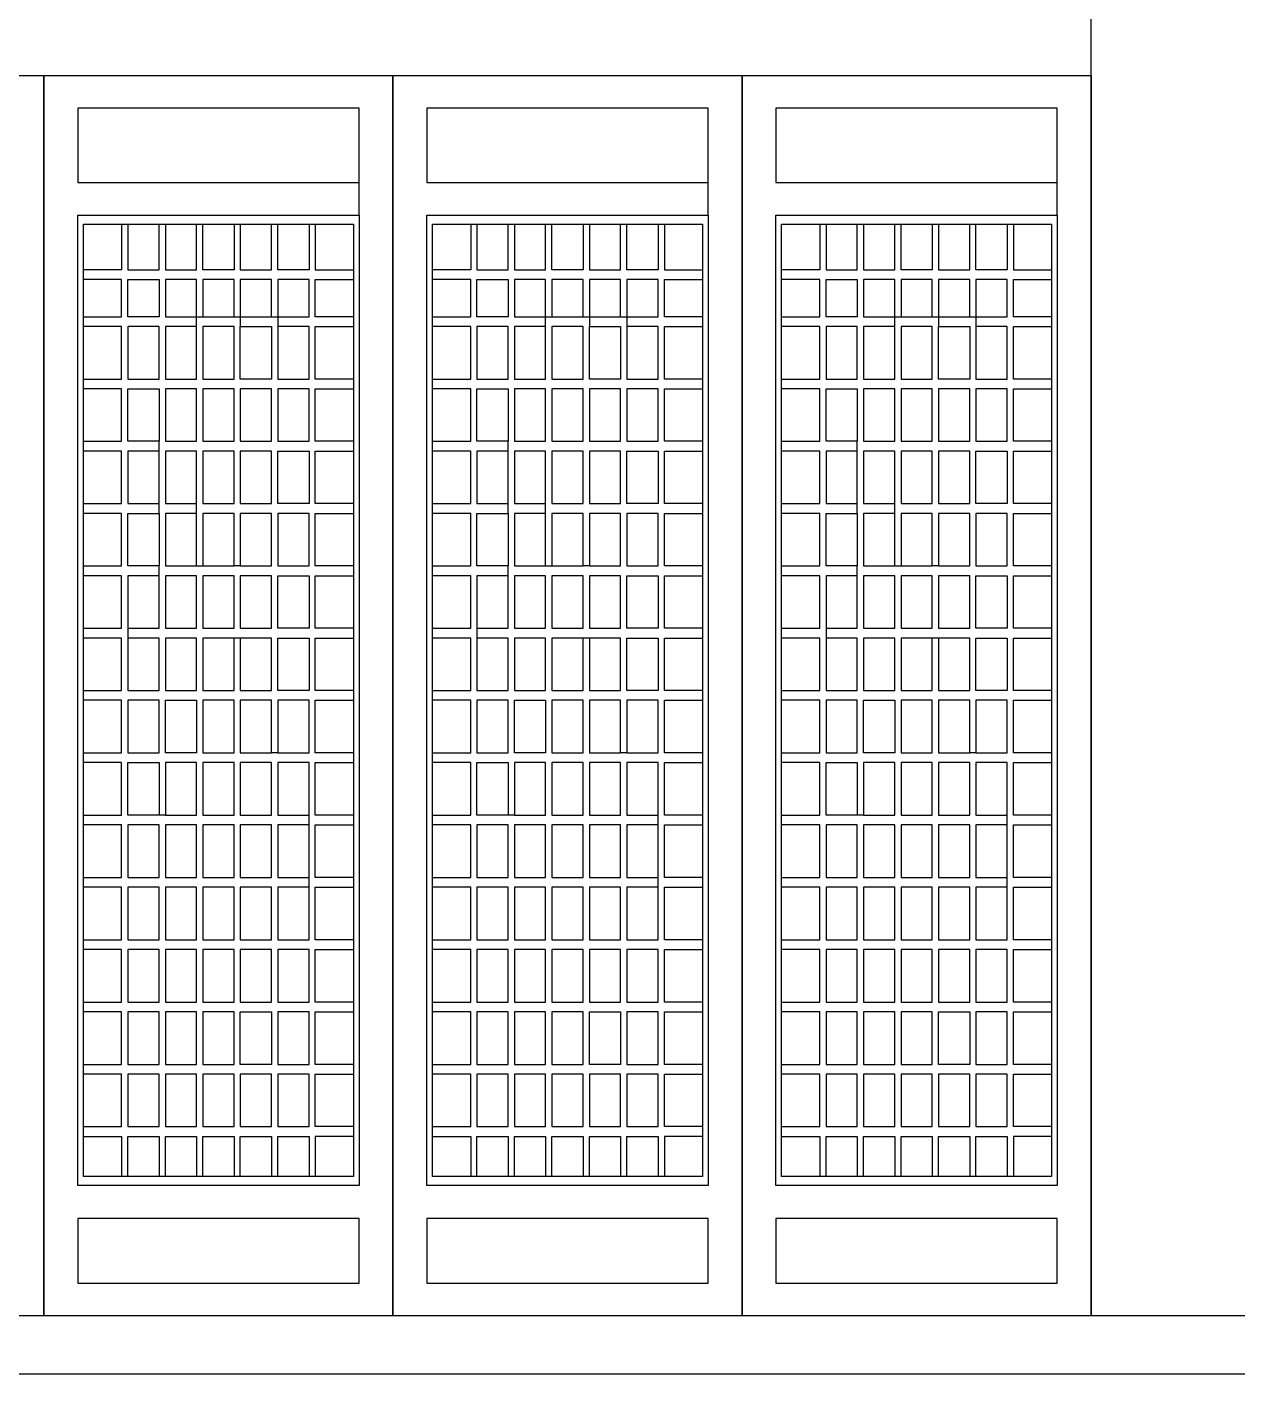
# Model space of a CAD drawing. Extents: x -20250 to 331240, y -699 to 63168.
# Drawn here: x 70305 to 71886, y 11901 to 13661 of the extents above; entities that cross this region are included whole.
import ezdxf

# ---------------------------------------------------------------- set-up
doc = ezdxf.new("R2010")
doc.units = 0
doc.header["$LTSCALE"] = 1000
doc.header["$MEASUREMENT"] = 0
doc.layers.add('WALL', color=9, linetype='Continuous')
doc.layers.add('窗', color=4, linetype='Continuous')

msp = doc.modelspace()

# ---------------------------------------------------------------- linework, layer by layer
at = {"layer": 'WALL'}
for points in [[(71695.6, 11977.2, 0), (71695.6, 13711.4, 0)], [(77782.2, 11977.2, 0), (68899.1, 11977.2, 0)], [(77782.2, 11901.2, 0), (68899.1, 11901.2, 0)]]:
    msp.add_polyline3d(points, dxfattribs=at)
at = {"layer": '窗'}
for points in [[(70326.7, 11977.2, 0), (69870.4, 11977.2, 0), (69870.4, 13597.8, 0), (70326.7, 13597.8, 0)], [(70783, 11977.2, 0), (70326.7, 11977.2, 0), (70326.7, 13597.8, 0), (70783, 13597.8, 0)], [(71239.3, 11977.2, 0), (70783, 11977.2, 0), (70783, 13597.8, 0), (71239.3, 13597.8, 0)], [(71695.6, 11977.2, 0), (71239.3, 11977.2, 0), (71239.3, 13597.8, 0), (71695.6, 13597.8, 0)], [(70371, 13458.2, 0), (70738.8, 13458.2, 0), (70738.8, 13555, 0), (70371, 13555, 0)], [(70827.3, 13458.2, 0), (71195.1, 13458.2, 0), (71195.1, 13555, 0), (70827.3, 13555, 0)], [(71283.6, 13458.2, 0), (71651.4, 13458.2, 0), (71651.4, 13555, 0), (71283.6, 13555, 0)], [(70738.8, 12147.5, 0), (70371, 12147.5, 0), (70371, 13415.4, 0), (70738.8, 13415.4, 0)], [(71195.1, 12147.5, 0), (70827.3, 12147.5, 0), (70827.3, 13415.4, 0), (71195.1, 13415.4, 0)], [(71651.4, 12147.5, 0), (71283.6, 12147.5, 0), (71283.6, 13415.4, 0), (71651.4, 13415.4, 0)], [(70731.3, 13403.7, 0), (70731.3, 12159.2, 0), (70378.4, 12159.2, 0), (70378.4, 13403.7, 0)], [(71187.6, 13403.7, 0), (71187.6, 12159.2, 0), (70834.7, 12159.2, 0), (70834.7, 13403.7, 0)], [(71643.9, 13403.7, 0), (71643.9, 12159.2, 0), (71291, 12159.2, 0), (71291, 13403.7, 0)], [(70477.3, 13282.7, 0), (70436.4, 13282.7, 0), (70436.4, 13331.2, 0), (70477.3, 13331.2, 0)], [(70485.5, 13282.7, 0), (70526.3, 13282.7, 0), (70526.3, 13331.2, 0), (70485.5, 13331.2, 0)], [(70933.6, 13282.7, 0), (70892.7, 13282.7, 0), (70892.7, 13331.2, 0), (70933.6, 13331.2, 0)], [(70941.8, 13282.7, 0), (70982.6, 13282.7, 0), (70982.6, 13331.2, 0), (70941.8, 13331.2, 0)], [(71389.9, 13282.7, 0), (71349.1, 13282.7, 0), (71349.1, 13331.2, 0), (71389.9, 13331.2, 0)], [(71398.1, 13282.7, 0), (71438.9, 13282.7, 0), (71438.9, 13331.2, 0), (71398.1, 13331.2, 0)], [(70477.3, 13269.8, 0), (70436.4, 13269.8, 0), (70436.4, 13201.2, 0), (70477.3, 13201.2, 0)], [(70534.5, 13201.2, 0), (70575.3, 13201.2, 0), (70575.3, 13269.8, 0), (70534.5, 13269.8, 0)], [(70632.5, 13201.2, 0), (70673.3, 13201.2, 0), (70673.3, 13269.8, 0), (70632.5, 13269.8, 0)], [(70933.6, 13269.8, 0), (70892.7, 13269.8, 0), (70892.7, 13201.2, 0), (70933.6, 13201.2, 0)], [(70990.8, 13201.2, 0), (71031.6, 13201.2, 0), (71031.6, 13269.8, 0), (70990.8, 13269.8, 0)], [(71088.8, 13201.2, 0), (71129.6, 13201.2, 0), (71129.6, 13269.8, 0), (71088.8, 13269.8, 0)], [(71389.9, 13269.8, 0), (71349.1, 13269.8, 0), (71349.1, 13201.2, 0), (71389.9, 13201.2, 0)], [(71447.1, 13201.2, 0), (71487.9, 13201.2, 0), (71487.9, 13269.8, 0), (71447.1, 13269.8, 0)], [(71545.1, 13201.2, 0), (71585.9, 13201.2, 0), (71585.9, 13269.8, 0), (71545.1, 13269.8, 0)], [(70485.5, 13119.9, 0), (70526.3, 13119.9, 0), (70526.3, 13188.4, 0), (70485.5, 13188.4, 0)], [(70534.5, 13119.9, 0), (70575.3, 13119.9, 0), (70575.3, 13188.4, 0), (70534.5, 13188.4, 0)], [(70583.5, 13119.9, 0), (70624.3, 13119.9, 0), (70624.3, 13188.4, 0), (70583.5, 13188.4, 0)], [(70632.5, 13119.9, 0), (70673.3, 13119.9, 0), (70673.3, 13188.4, 0), (70632.5, 13188.4, 0)], [(70941.8, 13119.9, 0), (70982.6, 13119.9, 0), (70982.6, 13188.4, 0), (70941.8, 13188.4, 0)], [(70990.8, 13119.9, 0), (71031.6, 13119.9, 0), (71031.6, 13188.4, 0), (70990.8, 13188.4, 0)], [(71039.8, 13119.9, 0), (71080.6, 13119.9, 0), (71080.6, 13188.4, 0), (71039.8, 13188.4, 0)], [(71088.8, 13119.9, 0), (71129.6, 13119.9, 0), (71129.6, 13188.4, 0), (71088.8, 13188.4, 0)], [(71398.1, 13119.9, 0), (71438.9, 13119.9, 0), (71438.9, 13188.4, 0), (71398.1, 13188.4, 0)], [(71447.1, 13119.9, 0), (71487.9, 13119.9, 0), (71487.9, 13188.4, 0), (71447.1, 13188.4, 0)], [(71496.1, 13119.9, 0), (71536.9, 13119.9, 0), (71536.9, 13188.4, 0), (71496.1, 13188.4, 0)], [(71545.1, 13119.9, 0), (71585.9, 13119.9, 0), (71585.9, 13188.4, 0), (71545.1, 13188.4, 0)], [(70526.3, 13107, 0), (70485.5, 13107, 0), (70485.5, 13038.5, 0), (70526.3, 13038.5, 0)], [(70534.5, 13038.5, 0), (70575.3, 13038.5, 0), (70575.3, 13107, 0), (70534.5, 13107, 0)], [(70624.3, 13107, 0), (70583.5, 13107, 0), (70583.5, 13038.5, 0), (70624.3, 13038.5, 0)], [(70632.5, 13107, 0), (70673.3, 13107, 0), (70673.3, 13038.5, 0), (70632.5, 13038.5, 0)], [(70982.6, 13107, 0), (70941.8, 13107, 0), (70941.8, 13038.5, 0), (70982.6, 13038.5, 0)], [(70990.8, 13038.5, 0), (71031.6, 13038.5, 0), (71031.6, 13107, 0), (70990.8, 13107, 0)], [(71080.6, 13107, 0), (71039.8, 13107, 0), (71039.8, 13038.5, 0), (71080.6, 13038.5, 0)], [(71088.8, 13107, 0), (71129.6, 13107, 0), (71129.6, 13038.5, 0), (71088.8, 13038.5, 0)], [(71438.9, 13107, 0), (71398.1, 13107, 0), (71398.1, 13038.5, 0), (71438.9, 13038.5, 0)], [(71447.1, 13038.5, 0), (71487.9, 13038.5, 0), (71487.9, 13107, 0), (71447.1, 13107, 0)], [(71536.9, 13107, 0), (71496.1, 13107, 0), (71496.1, 13038.5, 0), (71536.9, 13038.5, 0)], [(71545.1, 13107, 0), (71585.9, 13107, 0), (71585.9, 13038.5, 0), (71545.1, 13038.5, 0)], [(70485.5, 12957.1, 0), (70526.3, 12957.1, 0), (70526.3, 13025.7, 0), (70485.5, 13025.7, 0)], [(70632.5, 12957.1, 0), (70673.3, 12957.1, 0), (70673.3, 13025.7, 0), (70632.5, 13025.7, 0)], [(70941.8, 12957.1, 0), (70982.6, 12957.1, 0), (70982.6, 13025.7, 0), (70941.8, 13025.7, 0)], [(71088.8, 12957.1, 0), (71129.6, 12957.1, 0), (71129.6, 13025.7, 0), (71088.8, 13025.7, 0)], [(71398.1, 12957.1, 0), (71438.9, 12957.1, 0), (71438.9, 13025.7, 0), (71398.1, 13025.7, 0)], [(71545.1, 12957.1, 0), (71585.9, 12957.1, 0), (71585.9, 13025.7, 0), (71545.1, 13025.7, 0)], [(70526.3, 12944.2, 0), (70485.5, 12944.2, 0), (70485.5, 12875.7, 0), (70526.3, 12875.7, 0)], [(70534.5, 12875.7, 0), (70575.3, 12875.7, 0), (70575.3, 12944.2, 0), (70534.5, 12944.2, 0)], [(70624.3, 12944.2, 0), (70583.5, 12944.2, 0), (70583.5, 12875.7, 0), (70624.3, 12875.7, 0)], [(70632.5, 12944.2, 0), (70673.3, 12944.2, 0), (70673.3, 12875.7, 0), (70632.5, 12875.7, 0)], [(70982.6, 12944.2, 0), (70941.8, 12944.2, 0), (70941.8, 12875.7, 0), (70982.6, 12875.7, 0)], [(70990.8, 12875.7, 0), (71031.6, 12875.7, 0), (71031.6, 12944.2, 0), (70990.8, 12944.2, 0)], [(71080.6, 12944.2, 0), (71039.8, 12944.2, 0), (71039.8, 12875.7, 0), (71080.6, 12875.7, 0)], [(71088.8, 12944.2, 0), (71129.6, 12944.2, 0), (71129.6, 12875.7, 0), (71088.8, 12875.7, 0)], [(71438.9, 12944.2, 0), (71398.1, 12944.2, 0), (71398.1, 12875.7, 0), (71438.9, 12875.7, 0)], [(71447.1, 12875.7, 0), (71487.9, 12875.7, 0), (71487.9, 12944.2, 0), (71447.1, 12944.2, 0)], [(71536.9, 12944.2, 0), (71496.1, 12944.2, 0), (71496.1, 12875.7, 0), (71536.9, 12875.7, 0)], [(71545.1, 12944.2, 0), (71585.9, 12944.2, 0), (71585.9, 12875.7, 0), (71545.1, 12875.7, 0)], [(70477.3, 12862.9, 0), (70436.4, 12862.9, 0), (70436.4, 12794.3, 0), (70477.3, 12794.3, 0)], [(70485.5, 12794.3, 0), (70526.3, 12794.3, 0), (70526.3, 12862.9, 0), (70485.5, 12862.9, 0)], [(70534.5, 12794.3, 0), (70575.3, 12794.3, 0), (70575.3, 12862.9, 0), (70534.5, 12862.9, 0)], [(70583.5, 12794.3, 0), (70624.3, 12794.3, 0), (70624.3, 12862.9, 0), (70583.5, 12862.9, 0)], [(70632.5, 12794.3, 0), (70632.5, 12862.9, 0), (70673.3, 12862.9, 0), (70673.3, 12794.3, 0)], [(70933.6, 12862.9, 0), (70892.7, 12862.9, 0), (70892.7, 12794.3, 0), (70933.6, 12794.3, 0)], [(70941.8, 12794.3, 0), (70982.6, 12794.3, 0), (70982.6, 12862.9, 0), (70941.8, 12862.9, 0)], [(70990.8, 12794.3, 0), (71031.6, 12794.3, 0), (71031.6, 12862.9, 0), (70990.8, 12862.9, 0)], [(71039.8, 12794.3, 0), (71080.6, 12794.3, 0), (71080.6, 12862.9, 0), (71039.8, 12862.9, 0)], [(71088.8, 12794.3, 0), (71088.8, 12862.9, 0), (71129.6, 12862.9, 0), (71129.6, 12794.3, 0)], [(71389.9, 12862.9, 0), (71349.1, 12862.9, 0), (71349.1, 12794.3, 0), (71389.9, 12794.3, 0)], [(71398.1, 12794.3, 0), (71438.9, 12794.3, 0), (71438.9, 12862.9, 0), (71398.1, 12862.9, 0)], [(71447.1, 12794.3, 0), (71487.9, 12794.3, 0), (71487.9, 12862.9, 0), (71447.1, 12862.9, 0)], [(71496.1, 12794.3, 0), (71536.9, 12794.3, 0), (71536.9, 12862.9, 0), (71496.1, 12862.9, 0)], [(71545.1, 12794.3, 0), (71545.1, 12862.9, 0), (71585.9, 12862.9, 0), (71585.9, 12794.3, 0)], [(70477.3, 12781.5, 0), (70436.4, 12781.5, 0), (70436.4, 12712.9, 0), (70477.3, 12712.9, 0)], [(70485.5, 12781.5, 0), (70526.3, 12781.5, 0), (70526.3, 12712.9, 0), (70485.5, 12712.9, 0)], [(70534.5, 12712.9, 0), (70575.3, 12712.9, 0), (70575.3, 12781.5, 0), (70534.5, 12781.5, 0)], [(70624.3, 12781.5, 0), (70583.5, 12781.5, 0), (70583.5, 12712.9, 0), (70624.3, 12712.9, 0)], [(70933.6, 12781.5, 0), (70892.7, 12781.5, 0), (70892.7, 12712.9, 0), (70933.6, 12712.9, 0)], [(70941.8, 12781.5, 0), (70982.6, 12781.5, 0), (70982.6, 12712.9, 0), (70941.8, 12712.9, 0)], [(70990.8, 12712.9, 0), (71031.6, 12712.9, 0), (71031.6, 12781.5, 0), (70990.8, 12781.5, 0)], [(71080.6, 12781.5, 0), (71039.8, 12781.5, 0), (71039.8, 12712.9, 0), (71080.6, 12712.9, 0)], [(71389.9, 12781.5, 0), (71349.1, 12781.5, 0), (71349.1, 12712.9, 0), (71389.9, 12712.9, 0)], [(71398.1, 12781.5, 0), (71438.9, 12781.5, 0), (71438.9, 12712.9, 0), (71398.1, 12712.9, 0)], [(71447.1, 12712.9, 0), (71487.9, 12712.9, 0), (71487.9, 12781.5, 0), (71447.1, 12781.5, 0)], [(71536.9, 12781.5, 0), (71496.1, 12781.5, 0), (71496.1, 12712.9, 0), (71536.9, 12712.9, 0)], [(70534.5, 12631.5, 0), (70575.3, 12631.5, 0), (70575.3, 12700.1, 0), (70534.5, 12700.1, 0)], [(70583.5, 12631.5, 0), (70624.3, 12631.5, 0), (70624.3, 12700.1, 0), (70583.5, 12700.1, 0)], [(70632.5, 12631.5, 0), (70673.3, 12631.5, 0), (70673.3, 12700.1, 0), (70632.5, 12700.1, 0)], [(70990.8, 12631.5, 0), (71031.6, 12631.5, 0), (71031.6, 12700.1, 0), (70990.8, 12700.1, 0)], [(71039.8, 12631.5, 0), (71080.6, 12631.5, 0), (71080.6, 12700.1, 0), (71039.8, 12700.1, 0)], [(71088.8, 12631.5, 0), (71129.6, 12631.5, 0), (71129.6, 12700.1, 0), (71088.8, 12700.1, 0)], [(71447.1, 12631.5, 0), (71487.9, 12631.5, 0), (71487.9, 12700.1, 0), (71447.1, 12700.1, 0)], [(71496.1, 12631.5, 0), (71536.9, 12631.5, 0), (71536.9, 12700.1, 0), (71496.1, 12700.1, 0)], [(71545.1, 12631.5, 0), (71585.9, 12631.5, 0), (71585.9, 12700.1, 0), (71545.1, 12700.1, 0)], [(70477.3, 12618.7, 0), (70436.4, 12618.7, 0), (70436.4, 12550.1, 0), (70477.3, 12550.1, 0)], [(70526.3, 12618.7, 0), (70485.5, 12618.7, 0), (70485.5, 12550.1, 0), (70526.3, 12550.1, 0)], [(70534.5, 12550.1, 0), (70575.3, 12550.1, 0), (70575.3, 12618.7, 0), (70534.5, 12618.7, 0)], [(70624.3, 12618.7, 0), (70583.5, 12618.7, 0), (70583.5, 12550.1, 0), (70624.3, 12550.1, 0)], [(70632.5, 12550.1, 0), (70673.3, 12550.1, 0), (70673.3, 12618.7, 0), (70632.5, 12618.7, 0)], [(70933.6, 12618.7, 0), (70892.7, 12618.7, 0), (70892.7, 12550.1, 0), (70933.6, 12550.1, 0)], [(70982.6, 12618.7, 0), (70941.8, 12618.7, 0), (70941.8, 12550.1, 0), (70982.6, 12550.1, 0)], [(70990.8, 12550.1, 0), (71031.6, 12550.1, 0), (71031.6, 12618.7, 0), (70990.8, 12618.7, 0)], [(71080.6, 12618.7, 0), (71039.8, 12618.7, 0), (71039.8, 12550.1, 0), (71080.6, 12550.1, 0)], [(71088.8, 12550.1, 0), (71129.6, 12550.1, 0), (71129.6, 12618.7, 0), (71088.8, 12618.7, 0)], [(71389.9, 12618.7, 0), (71349.1, 12618.7, 0), (71349.1, 12550.1, 0), (71389.9, 12550.1, 0)], [(71438.9, 12618.7, 0), (71398.1, 12618.7, 0), (71398.1, 12550.1, 0), (71438.9, 12550.1, 0)], [(71447.1, 12550.1, 0), (71487.9, 12550.1, 0), (71487.9, 12618.7, 0), (71447.1, 12618.7, 0)], [(71536.9, 12618.7, 0), (71496.1, 12618.7, 0), (71496.1, 12550.1, 0), (71536.9, 12550.1, 0)], [(71545.1, 12550.1, 0), (71585.9, 12550.1, 0), (71585.9, 12618.7, 0), (71545.1, 12618.7, 0)], [(70477.3, 12537.3, 0), (70436.4, 12537.3, 0), (70436.4, 12468.7, 0), (70477.3, 12468.7, 0)], [(70526.3, 12537.3, 0), (70485.5, 12537.3, 0), (70485.5, 12468.7, 0), (70526.3, 12468.7, 0)], [(70534.5, 12468.7, 0), (70575.3, 12468.7, 0), (70575.3, 12537.3, 0), (70534.5, 12537.3, 0)], [(70624.3, 12537.3, 0), (70583.5, 12537.3, 0), (70583.5, 12468.7, 0), (70624.3, 12468.7, 0)], [(70632.5, 12468.7, 0), (70673.3, 12468.7, 0), (70673.3, 12537.3, 0), (70632.5, 12537.3, 0)], [(70933.6, 12537.3, 0), (70892.7, 12537.3, 0), (70892.7, 12468.7, 0), (70933.6, 12468.7, 0)], [(70982.6, 12537.3, 0), (70941.8, 12537.3, 0), (70941.8, 12468.7, 0), (70982.6, 12468.7, 0)], [(70990.8, 12468.7, 0), (71031.6, 12468.7, 0), (71031.6, 12537.3, 0), (70990.8, 12537.3, 0)], [(71080.6, 12537.3, 0), (71039.8, 12537.3, 0), (71039.8, 12468.7, 0), (71080.6, 12468.7, 0)], [(71088.8, 12468.7, 0), (71129.6, 12468.7, 0), (71129.6, 12537.3, 0), (71088.8, 12537.3, 0)], [(71389.9, 12537.3, 0), (71349.1, 12537.3, 0), (71349.1, 12468.7, 0), (71389.9, 12468.7, 0)], [(71438.9, 12537.3, 0), (71398.1, 12537.3, 0), (71398.1, 12468.7, 0), (71438.9, 12468.7, 0)], [(71447.1, 12468.7, 0), (71487.9, 12468.7, 0), (71487.9, 12537.3, 0), (71447.1, 12537.3, 0)], [(71536.9, 12537.3, 0), (71496.1, 12537.3, 0), (71496.1, 12468.7, 0), (71536.9, 12468.7, 0)], [(71545.1, 12468.7, 0), (71585.9, 12468.7, 0), (71585.9, 12537.3, 0), (71545.1, 12537.3, 0)], [(70477.3, 12455.9, 0), (70436.4, 12455.9, 0), (70436.4, 12387.3, 0), (70477.3, 12387.3, 0)], [(70526.3, 12455.9, 0), (70485.5, 12455.9, 0), (70485.5, 12387.3, 0), (70526.3, 12387.3, 0)], [(70534.5, 12387.3, 0), (70575.3, 12387.3, 0), (70575.3, 12455.9, 0), (70534.5, 12455.9, 0)], [(70624.3, 12455.9, 0), (70583.5, 12455.9, 0), (70583.5, 12387.3, 0), (70624.3, 12387.3, 0)], [(70632.5, 12387.3, 0), (70673.3, 12387.3, 0), (70673.3, 12455.9, 0), (70632.5, 12455.9, 0)], [(70933.6, 12455.9, 0), (70892.7, 12455.9, 0), (70892.7, 12387.3, 0), (70933.6, 12387.3, 0)], [(70982.6, 12455.9, 0), (70941.8, 12455.9, 0), (70941.8, 12387.3, 0), (70982.6, 12387.3, 0)], [(70990.8, 12387.3, 0), (71031.6, 12387.3, 0), (71031.6, 12455.9, 0), (70990.8, 12455.9, 0)], [(71080.6, 12455.9, 0), (71039.8, 12455.9, 0), (71039.8, 12387.3, 0), (71080.6, 12387.3, 0)], [(71088.8, 12387.3, 0), (71129.6, 12387.3, 0), (71129.6, 12455.9, 0), (71088.8, 12455.9, 0)], [(71389.9, 12455.9, 0), (71349.1, 12455.9, 0), (71349.1, 12387.3, 0), (71389.9, 12387.3, 0)], [(71438.9, 12455.9, 0), (71398.1, 12455.9, 0), (71398.1, 12387.3, 0), (71438.9, 12387.3, 0)], [(71447.1, 12387.3, 0), (71487.9, 12387.3, 0), (71487.9, 12455.9, 0), (71447.1, 12455.9, 0)], [(71536.9, 12455.9, 0), (71496.1, 12455.9, 0), (71496.1, 12387.3, 0), (71536.9, 12387.3, 0)], [(71545.1, 12387.3, 0), (71585.9, 12387.3, 0), (71585.9, 12455.9, 0), (71545.1, 12455.9, 0)], [(70477.3, 12374.5, 0), (70436.4, 12374.5, 0), (70436.4, 12305.9, 0), (70477.3, 12305.9, 0)], [(70526.3, 12374.5, 0), (70485.5, 12374.5, 0), (70485.5, 12305.9, 0), (70526.3, 12305.9, 0)], [(70534.5, 12305.9, 0), (70575.3, 12305.9, 0), (70575.3, 12374.5, 0), (70534.5, 12374.5, 0)], [(70583.5, 12305.9, 0), (70583.5, 12374.5, 0), (70624.3, 12374.5, 0), (70624.3, 12305.9, 0)], [(70632.5, 12305.9, 0), (70673.3, 12305.9, 0), (70673.3, 12374.5, 0), (70632.5, 12374.5, 0)], [(70933.6, 12374.5, 0), (70892.7, 12374.5, 0), (70892.7, 12305.9, 0), (70933.6, 12305.9, 0)], [(70982.6, 12374.5, 0), (70941.8, 12374.5, 0), (70941.8, 12305.9, 0), (70982.6, 12305.9, 0)], [(70990.8, 12305.9, 0), (71031.6, 12305.9, 0), (71031.6, 12374.5, 0), (70990.8, 12374.5, 0)], [(71039.8, 12305.9, 0), (71039.8, 12374.5, 0), (71080.6, 12374.5, 0), (71080.6, 12305.9, 0)], [(71088.8, 12305.9, 0), (71129.6, 12305.9, 0), (71129.6, 12374.5, 0), (71088.8, 12374.5, 0)], [(71389.9, 12374.5, 0), (71349.1, 12374.5, 0), (71349.1, 12305.9, 0), (71389.9, 12305.9, 0)], [(71438.9, 12374.5, 0), (71398.1, 12374.5, 0), (71398.1, 12305.9, 0), (71438.9, 12305.9, 0)], [(71447.1, 12305.9, 0), (71487.9, 12305.9, 0), (71487.9, 12374.5, 0), (71447.1, 12374.5, 0)], [(71496.1, 12305.9, 0), (71496.1, 12374.5, 0), (71536.9, 12374.5, 0), (71536.9, 12305.9, 0)], [(71545.1, 12305.9, 0), (71585.9, 12305.9, 0), (71585.9, 12374.5, 0), (71545.1, 12374.5, 0)], [(70477.3, 12293.1, 0), (70436.4, 12293.1, 0), (70436.4, 12224.6, 0), (70477.3, 12224.6, 0)], [(70526.3, 12293.1, 0), (70485.5, 12293.1, 0), (70485.5, 12224.6, 0), (70526.3, 12224.6, 0)], [(70534.5, 12224.6, 0), (70575.3, 12224.6, 0), (70575.3, 12293.1, 0), (70534.5, 12293.1, 0)], [(70624.3, 12293.1, 0), (70583.5, 12293.1, 0), (70583.5, 12224.6, 0), (70624.3, 12224.6, 0)], [(70632.5, 12224.6, 0), (70673.3, 12224.6, 0), (70673.3, 12293.1, 0), (70632.5, 12293.1, 0)], [(70933.6, 12293.1, 0), (70892.7, 12293.1, 0), (70892.7, 12224.6, 0), (70933.6, 12224.6, 0)], [(70982.6, 12293.1, 0), (70941.8, 12293.1, 0), (70941.8, 12224.6, 0), (70982.6, 12224.6, 0)], [(70990.8, 12224.6, 0), (71031.6, 12224.6, 0), (71031.6, 12293.1, 0), (70990.8, 12293.1, 0)], [(71080.6, 12293.1, 0), (71039.8, 12293.1, 0), (71039.8, 12224.6, 0), (71080.6, 12224.6, 0)], [(71088.8, 12224.6, 0), (71129.6, 12224.6, 0), (71129.6, 12293.1, 0), (71088.8, 12293.1, 0)], [(71389.9, 12293.1, 0), (71349.1, 12293.1, 0), (71349.1, 12224.6, 0), (71389.9, 12224.6, 0)], [(71438.9, 12293.1, 0), (71398.1, 12293.1, 0), (71398.1, 12224.6, 0), (71438.9, 12224.6, 0)], [(71447.1, 12224.6, 0), (71487.9, 12224.6, 0), (71487.9, 12293.1, 0), (71447.1, 12293.1, 0)], [(71536.9, 12293.1, 0), (71496.1, 12293.1, 0), (71496.1, 12224.6, 0), (71536.9, 12224.6, 0)], [(71545.1, 12224.6, 0), (71585.9, 12224.6, 0), (71585.9, 12293.1, 0), (71545.1, 12293.1, 0)], [(70371, 12020, 0), (70738.8, 12020, 0), (70738.8, 12104.7, 0), (70371, 12104.7, 0)], [(70827.3, 12020, 0), (71195.1, 12020, 0), (71195.1, 12104.7, 0), (70827.3, 12104.7, 0)], [(71283.6, 12020, 0), (71651.4, 12020, 0), (71651.4, 12104.7, 0), (71283.6, 12104.7, 0)]]:
    msp.add_polyline3d(points, close=True, dxfattribs=at)
for points in [[(70738.8, 13415.4, 0), (70738.8, 13458.2, 0)], [(71195.1, 13415.4, 0), (71195.1, 13458.2, 0)], [(71651.4, 13415.4, 0), (71651.4, 13458.2, 0)], [(70428.3, 13403.7, 0), (70428.3, 13344, 0), (70378.4, 13344, 0)], [(70436.4, 13403.7, 0), (70436.4, 13344, 0), (70477.3, 13344, 0), (70477.3, 13403.7, 0)], [(70485.5, 13403.7, 0), (70485.5, 13344, 0), (70526.3, 13344, 0), (70526.3, 13403.7, 0)], [(70575.3, 13403.7, 0), (70575.3, 13344, 0), (70534.5, 13344, 0), (70534.5, 13403.7, 0)], [(70583.5, 13403.7, 0), (70583.5, 13344, 0), (70624.3, 13344, 0), (70624.3, 13403.7, 0)], [(70673.3, 13403.7, 0), (70673.3, 13344, 0), (70632.5, 13344, 0), (70632.5, 13403.7, 0)], [(70681.5, 13403.7, 0), (70681.5, 13344, 0), (70731.3, 13344, 0)], [(70884.6, 13403.7, 0), (70884.6, 13344, 0), (70834.7, 13344, 0)], [(70892.7, 13403.7, 0), (70892.7, 13344, 0), (70933.6, 13344, 0), (70933.6, 13403.7, 0)], [(70941.8, 13403.7, 0), (70941.8, 13344, 0), (70982.6, 13344, 0), (70982.6, 13403.7, 0)], [(71031.6, 13403.7, 0), (71031.6, 13344, 0), (70990.8, 13344, 0), (70990.8, 13403.7, 0)], [(71039.8, 13403.7, 0), (71039.8, 13344, 0), (71080.6, 13344, 0), (71080.6, 13403.7, 0)], [(71129.6, 13403.7, 0), (71129.6, 13344, 0), (71088.8, 13344, 0), (71088.8, 13403.7, 0)], [(71137.8, 13403.7, 0), (71137.8, 13344, 0), (71187.6, 13344, 0)], [(71340.9, 13403.7, 0), (71340.9, 13344, 0), (71291, 13344, 0)], [(71349.1, 13403.7, 0), (71349.1, 13344, 0), (71389.9, 13344, 0), (71389.9, 13403.7, 0)], [(71398.1, 13403.7, 0), (71398.1, 13344, 0), (71438.9, 13344, 0), (71438.9, 13403.7, 0)], [(71487.9, 13403.7, 0), (71487.9, 13344, 0), (71447.1, 13344, 0), (71447.1, 13403.7, 0)], [(71496.1, 13403.7, 0), (71496.1, 13344, 0), (71536.9, 13344, 0), (71536.9, 13403.7, 0)], [(71585.9, 13403.7, 0), (71585.9, 13344, 0), (71545.1, 13344, 0), (71545.1, 13403.7, 0)], [(71594.1, 13403.7, 0), (71594.1, 13344, 0), (71643.9, 13344, 0)], [(70378.4, 13282.7, 0), (70428.3, 13282.7, 0), (70428.3, 13331.2, 0), (70378.4, 13331.2, 0)], [(70526.3, 13269.8, 0), (70485.5, 13269.8, 0), (70485.5, 13201.2, 0), (70526.3, 13201.2, 0), (70526.3, 13269.8, 0), (70526.3, 13282.7, 0), (70534.5, 13282.7, 0), (70575.3, 13282.7, 0), (70575.3, 13331.2, 0), (70534.5, 13331.2, 0), (70534.5, 13282.7, 0)], [(70575.3, 13282.7, 0), (70583.5, 13282.7, 0), (70624.3, 13282.7, 0), (70624.3, 13331.2, 0), (70583.5, 13331.2, 0), (70583.5, 13282.7, 0), (70583.5, 13269.8, 0), (70624.3, 13269.8, 0), (70624.3, 13201.2, 0), (70583.5, 13201.2, 0), (70583.5, 13269.8, 0)], [(70624.3, 13282.7, 0), (70632.5, 13282.7, 0), (70673.3, 13282.7, 0), (70673.3, 13331.2, 0), (70632.5, 13331.2, 0), (70632.5, 13282.7, 0), (70632.5, 13269.8, 0)], [(70731.3, 13282.7, 0), (70681.5, 13282.7, 0), (70681.5, 13331.2, 0), (70731.3, 13331.2, 0)], [(70834.7, 13282.7, 0), (70884.6, 13282.7, 0), (70884.6, 13331.2, 0), (70834.7, 13331.2, 0)], [(70982.6, 13269.8, 0), (70941.8, 13269.8, 0), (70941.8, 13201.2, 0), (70982.6, 13201.2, 0), (70982.6, 13269.8, 0), (70982.6, 13282.7, 0), (70990.8, 13282.7, 0), (71031.6, 13282.7, 0), (71031.6, 13331.2, 0), (70990.8, 13331.2, 0), (70990.8, 13282.7, 0)], [(71031.6, 13282.7, 0), (71039.8, 13282.7, 0), (71080.6, 13282.7, 0), (71080.6, 13331.2, 0), (71039.8, 13331.2, 0), (71039.8, 13282.7, 0), (71039.8, 13269.8, 0), (71080.6, 13269.8, 0), (71080.6, 13201.2, 0), (71039.8, 13201.2, 0), (71039.8, 13269.8, 0)], [(71080.6, 13282.7, 0), (71088.8, 13282.7, 0), (71129.6, 13282.7, 0), (71129.6, 13331.2, 0), (71088.8, 13331.2, 0), (71088.8, 13282.7, 0), (71088.8, 13269.8, 0)], [(71187.6, 13282.7, 0), (71137.8, 13282.7, 0), (71137.8, 13331.2, 0), (71187.6, 13331.2, 0)], [(71291, 13282.7, 0), (71340.9, 13282.7, 0), (71340.9, 13331.2, 0), (71291, 13331.2, 0)], [(71438.9, 13269.8, 0), (71398.1, 13269.8, 0), (71398.1, 13201.2, 0), (71438.9, 13201.2, 0), (71438.9, 13269.8, 0), (71438.9, 13282.7, 0), (71447.1, 13282.7, 0), (71487.9, 13282.7, 0), (71487.9, 13331.2, 0), (71447.1, 13331.2, 0), (71447.1, 13282.7, 0)], [(71487.9, 13282.7, 0), (71496.1, 13282.7, 0), (71536.9, 13282.7, 0), (71536.9, 13331.2, 0), (71496.1, 13331.2, 0), (71496.1, 13282.7, 0), (71496.1, 13269.8, 0), (71536.9, 13269.8, 0), (71536.9, 13201.2, 0), (71496.1, 13201.2, 0), (71496.1, 13269.8, 0)], [(71536.9, 13282.7, 0), (71545.1, 13282.7, 0), (71585.9, 13282.7, 0), (71585.9, 13331.2, 0), (71545.1, 13331.2, 0), (71545.1, 13282.7, 0), (71545.1, 13269.8, 0)], [(71643.9, 13282.7, 0), (71594.1, 13282.7, 0), (71594.1, 13331.2, 0), (71643.9, 13331.2, 0)], [(70378.4, 13201.2, 0), (70428.3, 13201.2, 0), (70428.3, 13269.8, 0), (70378.4, 13269.8, 0)], [(70731.3, 13201.2, 0), (70681.5, 13201.2, 0), (70681.5, 13269.8, 0), (70731.3, 13269.8, 0)], [(70834.7, 13201.2, 0), (70884.6, 13201.2, 0), (70884.6, 13269.8, 0), (70834.7, 13269.8, 0)], [(71187.6, 13201.2, 0), (71137.8, 13201.2, 0), (71137.8, 13269.8, 0), (71187.6, 13269.8, 0)], [(71291, 13201.2, 0), (71340.9, 13201.2, 0), (71340.9, 13269.8, 0), (71291, 13269.8, 0)], [(71643.9, 13201.2, 0), (71594.1, 13201.2, 0), (71594.1, 13269.8, 0), (71643.9, 13269.8, 0)], [(70378.4, 13119.9, 0), (70428.3, 13119.9, 0), (70428.3, 13188.4, 0), (70378.4, 13188.4, 0)], [(70477.3, 13107, 0), (70436.4, 13107, 0), (70436.4, 13038.5, 0), (70477.3, 13038.5, 0), (70477.3, 13107, 0), (70477.3, 13119.9, 0), (70436.4, 13119.9, 0), (70436.4, 13188.4, 0), (70477.3, 13188.4, 0), (70477.3, 13119.9, 0)], [(70731.3, 13119.9, 0), (70681.5, 13119.9, 0), (70681.5, 13188.4, 0), (70731.3, 13188.4, 0)], [(70834.7, 13119.9, 0), (70884.6, 13119.9, 0), (70884.6, 13188.4, 0), (70834.7, 13188.4, 0)], [(70933.6, 13107, 0), (70892.7, 13107, 0), (70892.7, 13038.5, 0), (70933.6, 13038.5, 0), (70933.6, 13107, 0), (70933.6, 13119.9, 0), (70892.7, 13119.9, 0), (70892.7, 13188.4, 0), (70933.6, 13188.4, 0), (70933.6, 13119.9, 0)], [(71187.6, 13119.9, 0), (71137.8, 13119.9, 0), (71137.8, 13188.4, 0), (71187.6, 13188.4, 0)], [(71291, 13119.9, 0), (71340.9, 13119.9, 0), (71340.9, 13188.4, 0), (71291, 13188.4, 0)], [(71389.9, 13107, 0), (71349.1, 13107, 0), (71349.1, 13038.5, 0), (71389.9, 13038.5, 0), (71389.9, 13107, 0), (71389.9, 13119.9, 0), (71349.1, 13119.9, 0), (71349.1, 13188.4, 0), (71389.9, 13188.4, 0), (71389.9, 13119.9, 0)], [(71643.9, 13119.9, 0), (71594.1, 13119.9, 0), (71594.1, 13188.4, 0), (71643.9, 13188.4, 0)], [(70378.4, 13038.5, 0), (70428.3, 13038.5, 0), (70428.3, 13107, 0), (70378.4, 13107, 0)], [(70731.3, 13038.5, 0), (70681.5, 13038.5, 0), (70681.5, 13107, 0), (70731.3, 13107, 0)], [(70834.7, 13038.5, 0), (70884.6, 13038.5, 0), (70884.6, 13107, 0), (70834.7, 13107, 0)], [(71187.6, 13038.5, 0), (71137.8, 13038.5, 0), (71137.8, 13107, 0), (71187.6, 13107, 0)], [(71291, 13038.5, 0), (71340.9, 13038.5, 0), (71340.9, 13107, 0), (71291, 13107, 0)], [(71643.9, 13038.5, 0), (71594.1, 13038.5, 0), (71594.1, 13107, 0), (71643.9, 13107, 0)], [(70378.4, 12957.1, 0), (70428.3, 12957.1, 0), (70428.3, 13025.7, 0), (70378.4, 13025.7, 0)], [(70477.3, 12944.2, 0), (70436.4, 12944.2, 0), (70436.4, 12875.7, 0), (70477.3, 12875.7, 0), (70477.3, 12944.2, 0), (70477.3, 12957.1, 0), (70436.4, 12957.1, 0), (70436.4, 13025.7, 0), (70477.3, 13025.7, 0), (70477.3, 12957.1, 0)], [(70477.3, 13025.7, 0), (70477.3, 13038.5, 0)], [(70526.3, 13025.7, 0), (70526.3, 13038.5, 0)], [(70526.3, 12957.1, 0), (70534.5, 12957.1, 0), (70575.3, 12957.1, 0), (70575.3, 13025.7, 0), (70534.5, 13025.7, 0), (70534.5, 12957.1, 0)], [(70583.5, 12957.1, 0), (70624.3, 12957.1, 0), (70624.3, 13025.7, 0), (70583.5, 13025.7, 0), (70583.5, 12957.1, 0), (70575.3, 12957.1, 0)], [(70731.3, 12957.1, 0), (70681.5, 12957.1, 0), (70681.5, 13025.7, 0), (70731.3, 13025.7, 0)], [(70834.7, 12957.1, 0), (70884.6, 12957.1, 0), (70884.6, 13025.7, 0), (70834.7, 13025.7, 0)], [(70933.6, 12944.2, 0), (70892.7, 12944.2, 0), (70892.7, 12875.7, 0), (70933.6, 12875.7, 0), (70933.6, 12944.2, 0), (70933.6, 12957.1, 0), (70892.7, 12957.1, 0), (70892.7, 13025.7, 0), (70933.6, 13025.7, 0), (70933.6, 12957.1, 0)], [(70933.6, 13025.7, 0), (70933.6, 13038.5, 0)], [(70982.6, 13025.7, 0), (70982.6, 13038.5, 0)], [(70982.6, 12957.1, 0), (70990.8, 12957.1, 0), (71031.6, 12957.1, 0), (71031.6, 13025.7, 0), (70990.8, 13025.7, 0), (70990.8, 12957.1, 0)], [(71039.8, 12957.1, 0), (71080.6, 12957.1, 0), (71080.6, 13025.7, 0), (71039.8, 13025.7, 0), (71039.8, 12957.1, 0), (71031.6, 12957.1, 0)], [(71187.6, 12957.1, 0), (71137.8, 12957.1, 0), (71137.8, 13025.7, 0), (71187.6, 13025.7, 0)], [(71291, 12957.1, 0), (71340.9, 12957.1, 0), (71340.9, 13025.7, 0), (71291, 13025.7, 0)], [(71389.9, 12944.2, 0), (71349.1, 12944.2, 0), (71349.1, 12875.7, 0), (71389.9, 12875.7, 0), (71389.9, 12944.2, 0), (71389.9, 12957.1, 0), (71349.1, 12957.1, 0), (71349.1, 13025.7, 0), (71389.9, 13025.7, 0), (71389.9, 12957.1, 0)], [(71389.9, 13025.7, 0), (71389.9, 13038.5, 0)], [(71438.9, 13025.7, 0), (71438.9, 13038.5, 0)], [(71438.9, 12957.1, 0), (71447.1, 12957.1, 0), (71487.9, 12957.1, 0), (71487.9, 13025.7, 0), (71447.1, 13025.7, 0), (71447.1, 12957.1, 0)], [(71496.1, 12957.1, 0), (71536.9, 12957.1, 0), (71536.9, 13025.7, 0), (71496.1, 13025.7, 0), (71496.1, 12957.1, 0), (71487.9, 12957.1, 0)], [(71643.9, 12957.1, 0), (71594.1, 12957.1, 0), (71594.1, 13025.7, 0), (71643.9, 13025.7, 0)], [(70378.4, 12875.7, 0), (70428.3, 12875.7, 0), (70428.3, 12944.2, 0), (70378.4, 12944.2, 0)], [(70436.4, 12944.2, 0), (70436.4, 12862.9, 0)], [(70731.3, 12875.7, 0), (70681.5, 12875.7, 0), (70681.5, 12944.2, 0), (70731.3, 12944.2, 0)], [(70834.7, 12875.7, 0), (70884.6, 12875.7, 0), (70884.6, 12944.2, 0), (70834.7, 12944.2, 0)], [(70892.7, 12944.2, 0), (70892.7, 12862.9, 0)], [(71187.6, 12875.7, 0), (71137.8, 12875.7, 0), (71137.8, 12944.2, 0), (71187.6, 12944.2, 0)], [(71291, 12875.7, 0), (71340.9, 12875.7, 0), (71340.9, 12944.2, 0), (71291, 12944.2, 0)], [(71349.1, 12944.2, 0), (71349.1, 12862.9, 0)], [(71643.9, 12875.7, 0), (71594.1, 12875.7, 0), (71594.1, 12944.2, 0), (71643.9, 12944.2, 0)], [(70378.4, 12794.3, 0), (70428.3, 12794.3, 0), (70428.3, 12862.9, 0), (70378.4, 12862.9, 0)], [(70583.5, 12862.9, 0), (70575.3, 12862.9, 0)], [(70731.3, 12794.3, 0), (70681.5, 12794.3, 0), (70681.5, 12862.9, 0), (70731.3, 12862.9, 0)], [(70834.7, 12794.3, 0), (70884.6, 12794.3, 0), (70884.6, 12862.9, 0), (70834.7, 12862.9, 0)], [(71039.8, 12862.9, 0), (71031.6, 12862.9, 0)], [(71187.6, 12794.3, 0), (71137.8, 12794.3, 0), (71137.8, 12862.9, 0), (71187.6, 12862.9, 0)], [(71291, 12794.3, 0), (71340.9, 12794.3, 0), (71340.9, 12862.9, 0), (71291, 12862.9, 0)], [(71496.1, 12862.9, 0), (71487.9, 12862.9, 0)], [(71643.9, 12794.3, 0), (71594.1, 12794.3, 0), (71594.1, 12862.9, 0), (71643.9, 12862.9, 0)], [(70378.4, 12712.9, 0), (70428.3, 12712.9, 0), (70428.3, 12781.5, 0), (70378.4, 12781.5, 0)], [(70632.5, 12712.9, 0), (70673.3, 12712.9, 0), (70673.3, 12781.5, 0), (70632.5, 12781.5, 0), (70632.5, 12712.9, 0), (70624.3, 12712.9, 0)], [(70731.3, 12712.9, 0), (70681.5, 12712.9, 0), (70681.5, 12781.5, 0), (70731.3, 12781.5, 0)], [(70834.7, 12712.9, 0), (70884.6, 12712.9, 0), (70884.6, 12781.5, 0), (70834.7, 12781.5, 0)], [(71088.8, 12712.9, 0), (71129.6, 12712.9, 0), (71129.6, 12781.5, 0), (71088.8, 12781.5, 0), (71088.8, 12712.9, 0), (71080.6, 12712.9, 0)], [(71187.6, 12712.9, 0), (71137.8, 12712.9, 0), (71137.8, 12781.5, 0), (71187.6, 12781.5, 0)], [(71291, 12712.9, 0), (71340.9, 12712.9, 0), (71340.9, 12781.5, 0), (71291, 12781.5, 0)], [(71545.1, 12712.9, 0), (71585.9, 12712.9, 0), (71585.9, 12781.5, 0), (71545.1, 12781.5, 0), (71545.1, 12712.9, 0), (71536.9, 12712.9, 0)], [(71643.9, 12712.9, 0), (71594.1, 12712.9, 0), (71594.1, 12781.5, 0), (71643.9, 12781.5, 0)], [(70378.4, 12631.5, 0), (70428.3, 12631.5, 0), (70428.3, 12700.1, 0), (70378.4, 12700.1, 0)], [(70485.5, 12631.5, 0), (70526.3, 12631.5, 0), (70526.3, 12700.1, 0), (70485.5, 12700.1, 0), (70485.5, 12631.5, 0), (70477.3, 12631.5, 0), (70436.4, 12631.5, 0), (70436.4, 12700.1, 0), (70477.3, 12700.1, 0), (70477.3, 12631.5, 0)], [(70731.3, 12631.5, 0), (70681.5, 12631.5, 0), (70681.5, 12700.1, 0), (70731.3, 12700.1, 0)], [(70834.7, 12631.5, 0), (70884.6, 12631.5, 0), (70884.6, 12700.1, 0), (70834.7, 12700.1, 0)], [(70941.8, 12631.5, 0), (70982.6, 12631.5, 0), (70982.6, 12700.1, 0), (70941.8, 12700.1, 0), (70941.8, 12631.5, 0), (70933.6, 12631.5, 0), (70892.7, 12631.5, 0), (70892.7, 12700.1, 0), (70933.6, 12700.1, 0), (70933.6, 12631.5, 0)], [(71187.6, 12631.5, 0), (71137.8, 12631.5, 0), (71137.8, 12700.1, 0), (71187.6, 12700.1, 0)], [(71291, 12631.5, 0), (71340.9, 12631.5, 0), (71340.9, 12700.1, 0), (71291, 12700.1, 0)], [(71398.1, 12631.5, 0), (71438.9, 12631.5, 0), (71438.9, 12700.1, 0), (71398.1, 12700.1, 0), (71398.1, 12631.5, 0), (71389.9, 12631.5, 0), (71349.1, 12631.5, 0), (71349.1, 12700.1, 0), (71389.9, 12700.1, 0), (71389.9, 12631.5, 0)], [(71643.9, 12631.5, 0), (71594.1, 12631.5, 0), (71594.1, 12700.1, 0), (71643.9, 12700.1, 0)], [(70673.3, 12618.7, 0), (70673.3, 12631.5, 0)], [(71129.6, 12618.7, 0), (71129.6, 12631.5, 0)], [(71585.9, 12618.7, 0), (71585.9, 12631.5, 0)], [(70378.4, 12550.1, 0), (70428.3, 12550.1, 0), (70428.3, 12618.7, 0), (70378.4, 12618.7, 0)], [(70731.3, 12550.1, 0), (70681.5, 12550.1, 0), (70681.5, 12618.7, 0), (70731.3, 12618.7, 0)], [(70834.7, 12550.1, 0), (70884.6, 12550.1, 0), (70884.6, 12618.7, 0), (70834.7, 12618.7, 0)], [(71187.6, 12550.1, 0), (71137.8, 12550.1, 0), (71137.8, 12618.7, 0), (71187.6, 12618.7, 0)], [(71291, 12550.1, 0), (71340.9, 12550.1, 0), (71340.9, 12618.7, 0), (71291, 12618.7, 0)], [(71643.9, 12550.1, 0), (71594.1, 12550.1, 0), (71594.1, 12618.7, 0), (71643.9, 12618.7, 0)], [(70673.3, 12537.3, 0), (70673.3, 12550.1, 0)], [(71129.6, 12537.3, 0), (71129.6, 12550.1, 0)], [(71585.9, 12537.3, 0), (71585.9, 12550.1, 0)], [(70378.4, 12468.7, 0), (70428.3, 12468.7, 0), (70428.3, 12537.3, 0), (70378.4, 12537.3, 0)], [(70731.3, 12468.7, 0), (70681.5, 12468.7, 0), (70681.5, 12537.3, 0), (70731.3, 12537.3, 0)], [(70834.7, 12468.7, 0), (70884.6, 12468.7, 0), (70884.6, 12537.3, 0), (70834.7, 12537.3, 0)], [(71187.6, 12468.7, 0), (71137.8, 12468.7, 0), (71137.8, 12537.3, 0), (71187.6, 12537.3, 0)], [(71291, 12468.7, 0), (71340.9, 12468.7, 0), (71340.9, 12537.3, 0), (71291, 12537.3, 0)], [(71643.9, 12468.7, 0), (71594.1, 12468.7, 0), (71594.1, 12537.3, 0), (71643.9, 12537.3, 0)], [(70378.4, 12387.3, 0), (70428.3, 12387.3, 0), (70428.3, 12455.9, 0), (70378.4, 12455.9, 0)], [(70731.3, 12387.3, 0), (70681.5, 12387.3, 0), (70681.5, 12455.9, 0), (70731.3, 12455.9, 0)], [(70834.7, 12387.3, 0), (70884.6, 12387.3, 0), (70884.6, 12455.9, 0), (70834.7, 12455.9, 0)], [(71187.6, 12387.3, 0), (71137.8, 12387.3, 0), (71137.8, 12455.9, 0), (71187.6, 12455.9, 0)], [(71291, 12387.3, 0), (71340.9, 12387.3, 0), (71340.9, 12455.9, 0), (71291, 12455.9, 0)], [(71643.9, 12387.3, 0), (71594.1, 12387.3, 0), (71594.1, 12455.9, 0), (71643.9, 12455.9, 0)], [(70378.4, 12305.9, 0), (70428.3, 12305.9, 0), (70428.3, 12374.5, 0), (70378.4, 12374.5, 0)], [(70731.3, 12305.9, 0), (70681.5, 12305.9, 0), (70681.5, 12374.5, 0), (70731.3, 12374.5, 0)], [(70834.7, 12305.9, 0), (70884.6, 12305.9, 0), (70884.6, 12374.5, 0), (70834.7, 12374.5, 0)], [(71187.6, 12305.9, 0), (71137.8, 12305.9, 0), (71137.8, 12374.5, 0), (71187.6, 12374.5, 0)], [(71291, 12305.9, 0), (71340.9, 12305.9, 0), (71340.9, 12374.5, 0), (71291, 12374.5, 0)], [(71643.9, 12305.9, 0), (71594.1, 12305.9, 0), (71594.1, 12374.5, 0), (71643.9, 12374.5, 0)], [(70378.4, 12224.6, 0), (70428.3, 12224.6, 0), (70428.3, 12293.1, 0), (70378.4, 12293.1, 0)], [(70731.3, 12224.6, 0), (70681.5, 12224.6, 0), (70681.5, 12293.1, 0), (70731.3, 12293.1, 0)], [(70834.7, 12224.6, 0), (70884.6, 12224.6, 0), (70884.6, 12293.1, 0), (70834.7, 12293.1, 0)], [(71187.6, 12224.6, 0), (71137.8, 12224.6, 0), (71137.8, 12293.1, 0), (71187.6, 12293.1, 0)], [(71291, 12224.6, 0), (71340.9, 12224.6, 0), (71340.9, 12293.1, 0), (71291, 12293.1, 0)], [(71643.9, 12224.6, 0), (71594.1, 12224.6, 0), (71594.1, 12293.1, 0), (71643.9, 12293.1, 0)], [(70378.4, 12211.7, 0), (70428.3, 12211.7, 0), (70428.3, 12159.2, 0)], [(70436.4, 12159.2, 0), (70436.4, 12211.7, 0), (70477.3, 12211.7, 0), (70477.3, 12159.2, 0)], [(70485.5, 12159.2, 0), (70485.5, 12211.7, 0), (70526.3, 12211.7, 0), (70526.3, 12159.2, 0)], [(70534.5, 12159.2, 0), (70534.5, 12211.7, 0), (70575.3, 12211.7, 0), (70575.3, 12159.2, 0)], [(70583.5, 12159.2, 0), (70583.5, 12211.7, 0), (70624.3, 12211.7, 0), (70624.3, 12159.2, 0)], [(70632.5, 12159.2, 0), (70632.5, 12211.7, 0), (70673.3, 12211.7, 0), (70673.3, 12159.2, 0)], [(70731.3, 12211.7, 0), (70681.5, 12211.7, 0), (70681.5, 12159.2, 0)], [(70834.7, 12211.7, 0), (70884.6, 12211.7, 0), (70884.6, 12159.2, 0)], [(70892.7, 12159.2, 0), (70892.7, 12211.7, 0), (70933.6, 12211.7, 0), (70933.6, 12159.2, 0)], [(70941.8, 12159.2, 0), (70941.8, 12211.7, 0), (70982.6, 12211.7, 0), (70982.6, 12159.2, 0)], [(70990.8, 12159.2, 0), (70990.8, 12211.7, 0), (71031.6, 12211.7, 0), (71031.6, 12159.2, 0)], [(71039.8, 12159.2, 0), (71039.8, 12211.7, 0), (71080.6, 12211.7, 0), (71080.6, 12159.2, 0)], [(71088.8, 12159.2, 0), (71088.8, 12211.7, 0), (71129.6, 12211.7, 0), (71129.6, 12159.2, 0)], [(71187.6, 12211.7, 0), (71137.8, 12211.7, 0), (71137.8, 12159.2, 0)], [(71291, 12211.7, 0), (71340.9, 12211.7, 0), (71340.9, 12159.2, 0)], [(71349.1, 12159.2, 0), (71349.1, 12211.7, 0), (71389.9, 12211.7, 0), (71389.9, 12159.2, 0)], [(71398.1, 12159.2, 0), (71398.1, 12211.7, 0), (71438.9, 12211.7, 0), (71438.9, 12159.2, 0)], [(71447.1, 12159.2, 0), (71447.1, 12211.7, 0), (71487.9, 12211.7, 0), (71487.9, 12159.2, 0)], [(71496.1, 12159.2, 0), (71496.1, 12211.7, 0), (71536.9, 12211.7, 0), (71536.9, 12159.2, 0)], [(71545.1, 12159.2, 0), (71545.1, 12211.7, 0), (71585.9, 12211.7, 0), (71585.9, 12159.2, 0)], [(71643.9, 12211.7, 0), (71594.1, 12211.7, 0), (71594.1, 12159.2, 0)]]:
    msp.add_polyline3d(points, dxfattribs=at)

doc.saveas('drawing.dxf')
